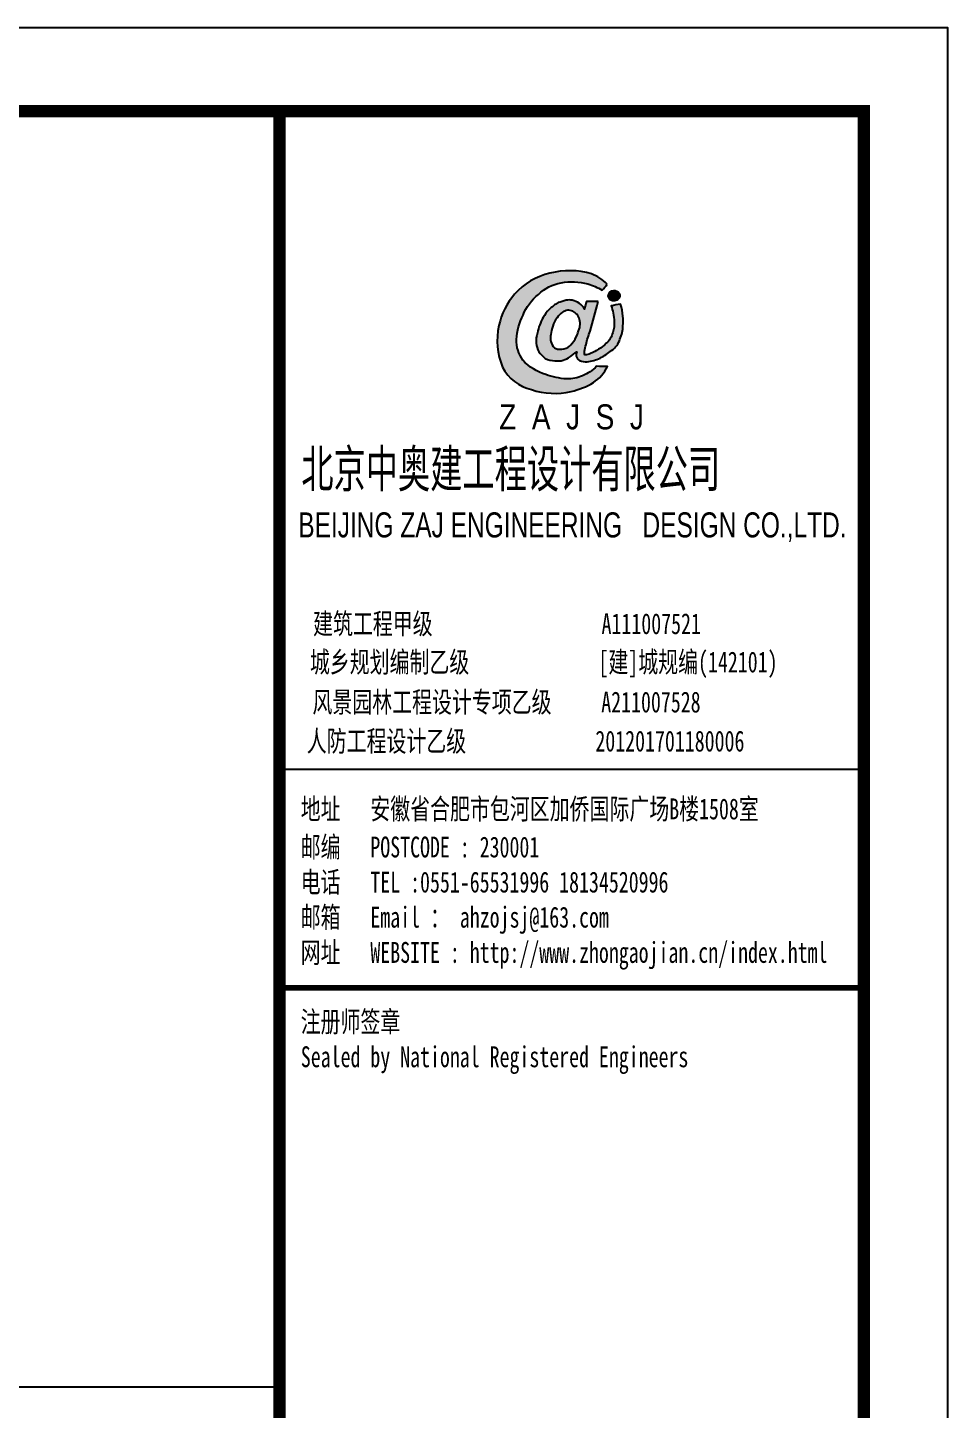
# Model space of a CAD drawing. Extents: x 177291 to 1288761, y 177638 to 322898.
# Drawn here: x 1277075 to 1288761, y 223406 to 240960 of the extents above; entities that cross this region are included whole.
import ezdxf
from ezdxf.enums import TextEntityAlignment as Align

# ---------------------------------------------------------------- set-up
doc = ezdxf.new("R2010")
doc.units = 0
doc.header["$LTSCALE"] = 1000
for name, color, linetype in [('AXIS', 3, 'Continuous'), ('PUB_TITLE', 4, 'Continuous'), ('图签', 3, 'Continuous')]:
    doc.layers.add(name, color=color, linetype=linetype)
doc.styles.add('_gyy_title_Arial', font='arial.ttf', dxfattribs={"width": 0.7})
doc.styles.add('_gyy_title_ST', font='', dxfattribs={"width": 0.8})
doc.styles.add('HZ', font='txt.shx', dxfattribs={"width": 0.8, "bigfont": '000hztxt.shx'})
doc.styles.get('_gyy_title_ST').set_extended_font_data('SimSun')

# ---------------------------------------------------------------- blocks, each defined once
blk = doc.blocks.new('dd')
at = {"layer": '图签'}
h = blk.add_hatch(color=5, dxfattribs=at)
h.set_gradient(color1=(0, 0, 255), color2=(36, 36, 255), one_color=1, tint=0.57)
h.paths.add_polyline_path([(452, 1270, -0.093206), (531, 1562, -0.136321), (716, 1807, -0.161039), (988, 1948, -0.108591), (1307, 1935, -0.049497), (1479, 1861, 0.062627), (1539, 1932, 0.094388), (1351, 2056, 0.136326), (854, 2062, 0.161722), (430, 1810, 0.133661), (243, 1435, 0.158414), (286, 937, 0.22517), (632, 669, 0.138663), (1107, 646, 0.074676), (1375, 753, 0.125344), (1543, 944, 0.006312), (1413, 948, -0.090385), (1244, 833, -0.096745), (1053, 797, -0.073845), (803, 850, -0.140868), (530, 1020, -0.160753)])
h = blk.add_hatch(color=1, dxfattribs=at)
h.set_gradient(color1=(255, 0, 0), color2=(255, 0, 0), tint=0.57)
h.paths.add_polyline_path([(1557, 1818, 0.386553), (1564, 1757, 0.170676), (1604, 1736, 0.082224), (1657, 1743, 0.087509), (1686, 1766, 0.264235), (1694, 1804, 0.244333), (1636, 1850, 0.30271)])
h = blk.add_hatch(color=5, dxfattribs=at)
h.set_gradient(color1=(0, 0, 255), color2=(36, 36, 255), one_color=1, tint=0.57)
h.paths.add_polyline_path([(1306, 1289, 0.011169), (1334, 1370, 0.005807), (1431, 1724, 0.01105), (1292, 1724, 0.016796), (1267, 1634, 0.125943), (1203, 1704, 0.083806), (1120, 1739, 0.082879), (1047, 1739, -0.008503), (952, 1710, 0.060057), (844, 1628, 0.086078), (774, 1532, 0.099424), (705, 1347, 0.12153), (690, 1225, 0.102644), (719, 1122, 0.056648), (797, 1042, 0.092914), (913, 1013, 0.194578), (1098, 1064, -0.002562), (1175, 1122, 0.064354), (1167, 1068, 0.172385), (1207, 1017, 0.105458), (1300, 1002, 0.086567), (1454, 1046, 0.047674), (1592, 1136, 0.166359), (1692, 1274, 0.096748), (1728, 1431, 0.03151), (1728, 1548, 0.041815), (1700, 1691, 0.007654), (1588, 1673, -0.009919), (1610, 1585, -0.068269), (1624, 1482, -0.105336), (1605, 1352, -0.14652), (1528, 1223, -0.070486), (1434, 1151, -0.077937), (1341, 1103, -0.127098), (1272, 1084, -0.114215), (1267, 1129, -0.007609)])
h.paths.add_polyline_path([(865, 1245, -0.099994), (863, 1328, -0.050974), (888, 1427, -0.120527), (938, 1529, -0.043888), (1002, 1595, -0.08446), (1063, 1619, -0.147309), (1127, 1607, -0.037474), (1177, 1572, -0.06931), (1209, 1507, -0.067662), (1213, 1431, -0.02676), (1211, 1413, 0.017209), (1183, 1329, -0.048815), (1120, 1223, -0.139096), (1046, 1163, -0.097991), (944, 1153, -0.085394), (909, 1169, -0.149141)], flags=16)
blk.add_lwpolyline([(1539, 1932, 0.094388), (1351, 2056, 0.136326), (854, 2062, 0.161722), (430, 1810, 0.133661), (243, 1435, 0.158414), (286, 937, 0.22517), (632, 669, 0.138663), (1107, 646, 0.074676), (1375, 753, 0.125344), (1543, 944, 0.006312), (1413, 948, -0.090385), (1244, 833, -0.096745), (1053, 797, -0.073845), (803, 850, -0.140868), (530, 1020, -0.160753), (452, 1270, -0.093206), (531, 1562, -0.136321), (716, 1807, -0.161039), (988, 1948, -0.108591), (1307, 1935, -0.049497), (1479, 1861, 0.062627)], format="xyb", close=True, dxfattribs=at)
for points in [[(1694, 1804, 0.243958), (1636, 1850, 0.303117), (1557, 1818, 0.386553), (1564, 1757, 0.170676), (1604, 1736, 0.082224), (1657, 1743, 0.087509), (1686, 1766, 0.264235), (1694, 1804, -7.823139)], [(1431, 1724, 0.011041), (1292, 1724, 0.016796), (1267, 1634, 0.125943), (1203, 1704, 0.083806), (1120, 1739, 0.082879), (1047, 1739, -0.008503), (952, 1710, 0.060057), (844, 1628, 0.086078), (774, 1532, 0.099424), (705, 1347, 0.12153), (690, 1225, 0.102644), (719, 1122, 0.056648), (797, 1042, 0.092914), (913, 1013, 0.194578), (1098, 1064, -0.002562), (1175, 1122, 0.064354), (1167, 1068, 0.172385), (1207, 1017, 0.105458), (1300, 1002, 0.086567), (1454, 1046, 0.047674), (1592, 1136, 0.166359), (1692, 1274, 0.096748), (1728, 1431, 0.03151), (1728, 1548, 0.041815), (1700, 1691, 0.007654), (1588, 1673, -0.009919), (1610, 1585, -0.068269), (1624, 1482, -0.105336), (1605, 1352, -0.14652), (1528, 1223, -0.070486), (1434, 1151, -0.077937), (1341, 1103, -0.127098), (1272, 1084, -0.114215), (1267, 1129, -0.007609), (1306, 1289, 0.011169), (1334, 1370, 0.005782), (1430, 1722, 0.069025)], [(1213, 1431, 0.067662), (1209, 1507, 0.06931), (1177, 1572, 0.037474), (1127, 1607, 0.147309), (1063, 1619, 0.08446), (1002, 1595, 0.043888), (938, 1529, 0.120527), (888, 1427, 0.050974), (863, 1328, 0.099994), (865, 1245, 0.149141), (909, 1169, 0.085394), (944, 1153, 0.097991), (1046, 1163, 0.139096), (1120, 1223, 0.048815), (1183, 1329, -0.017209), (1211, 1413, 0.02676), (1213, 1431, 0.441273)]]:
    blk.add_lwpolyline(points, format="xyb", dxfattribs=at)
at = {"insert": (246, 492), "char_height": 300, "width": 8000, "attachment_point": 1, "style": 'HZ'}
blk.add_mtext('{\\fArial|b0|i0|c0|p32;Z  A  J  S  J}', dxfattribs=at)

msp = doc.modelspace()

# ---------------------------------------------------------------- linework, layer by layer
at = {"layer": 'AXIS'}
msp.add_line((1229960.6, 223694.23), (1280276.45, 223694.23), dxfattribs=at)
at = {"layer": 'PUB_TITLE'}
msp.add_line((1280276.45, 231540.17), (1287700.73, 231540.17), dxfattribs=at)
msp.add_lwpolyline([(1199563.96, 240960.27), (1288761.34, 240960.27), (1288761.34, 177959.98), (1199563.96, 177959.98)], close=True, dxfattribs=at)
at = {"layer": 'PUB_TITLE', "const_width": 159.09}
for points in [[(1202215.49, 179020.59), (1202215.49, 239899.66), (1287700.73, 239899.66), (1287700.73, 179020.59)], [(1280276.45, 239899.66), (1287700.73, 239899.66), (1287700.73, 179020.59), (1280276.45, 179020.59)]]:
    msp.add_lwpolyline(points, close=True, dxfattribs=at)
at = {"layer": 'PUB_TITLE', "const_width": 74.24}
msp.add_lwpolyline([(1280276.45, 228760.92), (1287700.73, 228760.92)], dxfattribs=at)

# ---------------------------------------------------------------- block references
at = {"layer": '图签', "xscale": 1.060610879957576, "yscale": 1.060610879957576, "zscale": 1.060610879957576}
msp.add_blockref('dd', (1282806.64, 235652.58), dxfattribs=at)

# ---------------------------------------------------------------- texts
at = {"color": 1, "insert": (1280552.6, 235606.86), "char_height": 538.6524, "width": 7045.2659, "attachment_point": 1, "style": 'HZ'}
msp.add_mtext('北京中奥建工程设计有限公司', dxfattribs=at)
at = {"layer": 'PUB_TITLE', "width": 0.7}
for s, height, style, p in [('BEIJING ZAJ ENGINEERING   DESIGN CO.,LTD.', 318.1829, '_gyy_title_Arial', (1283997.29, 234483.94)), ('建筑工程甲级                 A111007521             ', 265.1525, '_gyy_title_ST', (1283986.62, 233255.19)), ('城乡规划编制乙级             [建]城规编(142101)', 265.1525, '_gyy_title_ST', (1283632.56, 232768.72)), ('风景园林工程设计专项乙级     A211007528           ', 265.1525, '_gyy_title_ST', (1283854.64, 232260.08)), ('人防工程设计乙级             201201701180006', 265.1525, '_gyy_title_ST', (1283402.47, 231763.85))]:
    msp.add_text(s, height=height, dxfattribs=dict(at, style=style)).set_placement(p, align=Align.CENTER)
at = {"layer": 'PUB_TITLE', "style": '_gyy_title_ST', "width": 0.7}
for s, height, p in [('地址   安徽省合肥市包河区加侨国际广场B楼1508室', 265.1525, (1280544.83, 230902.42)), ('邮编   POSTCODE : 230001', 265.1525, (1280544.83, 230418.1)), ('电话   TEL :0551-65531996 18134520996', 265.1525, (1280544.83, 229972.64)), ('邮箱   Email ： ahzojsj@163.com', 265.1525, (1280544.83, 229527.18)), ('网址   WEBSITE : http://www.zhongaojian.cn/index.html', 265.1525, (1280544.83, 229079.11)), ('注册师签章', 265.152, (1280544.83, 228198.8)), ('Sealed by National Registered Engineers', 265.1525, (1280546.27, 227753.34))]:
    msp.add_text(s, height=height, dxfattribs=at).set_placement(p)

doc.saveas('drawing.dxf')
